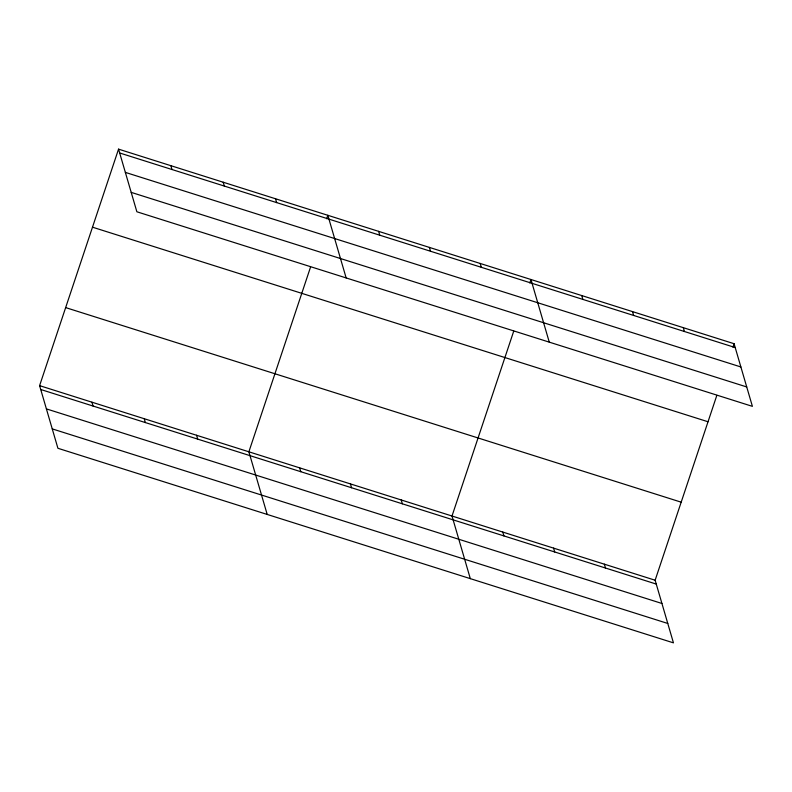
<?xml version="1.0" encoding="UTF-8"?>
<svg xmlns="http://www.w3.org/2000/svg" width="792" height="792" viewBox="0 0 792 792"><rect width="100%" height="100%" fill="white"/><g stroke="black" fill="none" stroke-linecap="round" stroke-linejoin="round"><path stroke-width="1.19" d="M716.839 395.366L655.133 580.229L673.447 642.856L57.915 448.282L39.6 385.645L118.552 149.144L734.085 343.718L752.4 406.355L136.868 211.771L118.552 149.144M310.593 266.944L248.876 451.806L267.201 514.444M326.68 218.74L327.838 215.295L346.153 277.933M513.721 331.155L452.004 516.018L470.319 578.655M529.808 282.952L530.957 279.507L549.272 342.144M732.937 347.163L734.085 343.718M119.681 152.985L735.204 347.559M125.354 172.389L740.886 366.963M131.195 192.377L746.727 386.951M92.496 227.185L708.028 421.76M65.657 307.603L681.189 502.178M39.6 385.645L655.133 580.229M40.729 389.496L656.251 584.07M46.401 408.89L661.924 603.474M52.242 428.888L667.775 623.462M683.298 327.66L684.427 331.511M632.521 311.612L633.649 315.454M581.744 295.555L582.862 299.406M604.346 564.171L605.474 568.022M480.18 263.449L481.298 267.3M553.568 548.123L554.697 551.965M429.393 247.401L430.521 251.242M502.791 532.066L503.91 535.917M378.616 231.343L379.744 235.194M401.227 499.96L402.346 503.811M275.517 198.752L276.636 202.603M350.44 483.912L351.569 487.753M223.195 182.219L224.314 186.061M299.663 467.854L300.782 471.705M170.874 165.677L172.003 169.528M196.565 435.263L197.683 439.115M144.243 418.73L145.362 422.572M91.921 402.188L93.04 406.029"/></g></svg>
